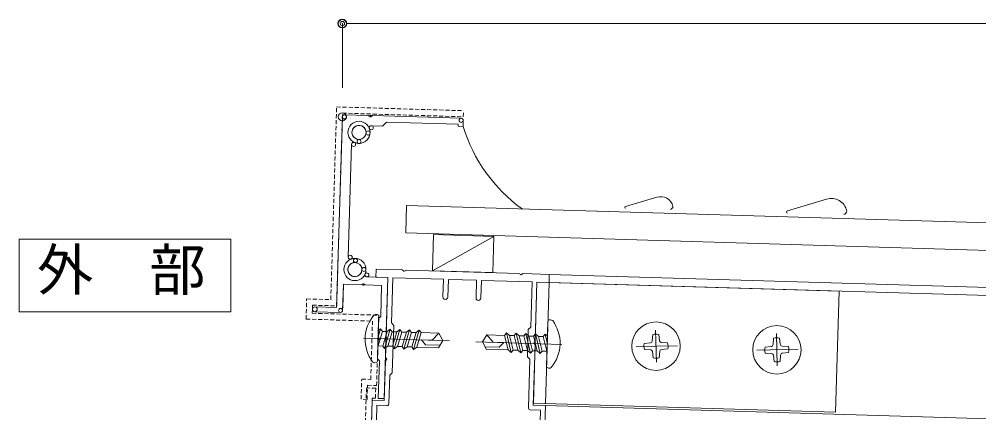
# Model space of a CAD drawing. Units: millimetres, scale not verified. Extents: x -1261 to 1262, y -891 to 891.
# Drawn here: x 23.8 to 261.9, y 90.9 to 188.5 of the extents above; entities that cross this region are included whole.
import ezdxf
from ezdxf.enums import TextEntityAlignment as Align

# ---------------------------------------------------------------- set-up
doc = ezdxf.new("R2010")
doc.units = ezdxf.units.MM
doc.header["$LTSCALE"] = 4
doc.header["$PDMODE"] = 32
doc.header["$PDSIZE"] = 2
doc.linetypes.add('USER2', pattern=[51, 31.8, -6.4, 6.4, -6.4])
doc.linetypes.add('USER5', pattern=[0.375, 0.25, -0.125])
for name, color, linetype, lineweight in [('0-0_0', 3, 'Continuous', 18), ('0-1_CSLAYER2', 7, 'Continuous', 18), ('0-2_金物', 6, 'Continuous', 18), ('0-3_Defpoints', 7, 'Continuous', 18), ('0-4_41_U+FF71_U+FF99_U+FF90', 7, 'Continuous', 18), ('0-5_8寸法', 7, 'Continuous', 18), ('0-C_51破線_U+FF71_U+FF99_U+FF90', 3, 'USER5', 18)]:
    doc.layers.add(name, color=color, linetype=linetype, lineweight=lineweight)
doc.layers.add('0-D_笠木', color=7, linetype='Continuous')
doc.styles.add('ＭＳ ゴシック', font='')
doc.styles.get('ＭＳ ゴシック').set_extended_font_data('MS Gothic')

# ---------------------------------------------------------------- blocks, each defined once
blk = doc.blocks.new('BLKF0074')
at = {"layer": '0-2_金物', "color": 5}
blk.add_line((366.756, 230.648), (369.24, 231.372), dxfattribs=at)
for centre, radius, start, end in [((369.545, 230.434), 0.986, 12.65585, 108.04637), ((366.777, 230.575), 0.0764, 106.23992, 268.28164), ((370.251, 230.655), 0.257, 286.64174, 358.82448)]:
    blk.add_arc(centre, radius, start, end, dxfattribs=at)
blk = doc.blocks.new('BLKF0075')
at = {"layer": '0-2_金物', "color": 5}
blk.add_line((356.525, 230.925), (358.512, 231.504), dxfattribs=at)
for centre, radius, start, end in [((358.756, 230.754), 0.789, 12.65585, 108.04637), ((356.542, 230.866), 0.0611, 106.23992, 268.28164), ((359.321, 230.931), 0.206, 286.64174, 358.82448)]:
    blk.add_arc(centre, radius, start, end, dxfattribs=at)
blk = doc.blocks.new('A$C33DC0388')
at = {"layer": '0-0_0'}
for centre, radius, start, end in [((29.328, 38.987), 0.625, 134.74248, 240), ((31, 37.3), 3, 55.1501, 134.74248), ((29.328, 38.987), 0.625, 240, 314.74248), ((31, 37.3), 1.75, 225.25752, 134.74248), ((33, 40.172), 0.5, 235.1501, 0), ((29.328, 35.613), 0.625, 120, 225.25752), ((29.328, 35.613), 0.625, 45.25752, 120), ((31, 37.3), 3, 225.25752, 304.8499), ((33, 34.428), 0.5, 0, 124.8499), ((2.5, 7.162), 0.5, 180, 295.37693), ((4, 4), 1.75, 87.83959, 2.16041), ((4, 4), 3, 86.53696, 115.37693), ((4.085, 6.248), 0.5, 267.83959, 345), ((4.151, 6.495), 0.5, 345, 86.53696), ((6.248, 4.085), 0.5, 105, 182.16041), ((6.495, 4.151), 0.5, 3.46304, 105), ((7.059, 2.3), 0.5, 150.94072, 270), ((4, 4), 3, 330.94072, 3.46304)]:
    blk.add_arc(centre, radius, start, end, dxfattribs=at)
at = {"layer": '0-4_41_U+FF71_U+FF99_U+FF90'}
for p, q in [((0, 78), (6.459, 78)), ((0, 76), (0, 78)), ((6.932, 77.727), (6.459, 78)), ((7.068, 77.727), (7.541, 78)), ((7.541, 78), (35.459, 78)), ((35.932, 77.727), (35.459, 78)), ((36.068, 77.727), (36.541, 78)), ((36.541, 78), (43, 78)), ((0, 76), (3, 76)), ((3, 61.359), (3, 76)), ((4.2, 64.8), (4.2, 76)), ((4.2, 76), (16.8, 76)), ((16.8, 71.6), (16.8, 76)), ((18, 76), (25, 76)), ((18, 71.6), (18, 76)), ((25, 71.6), (25, 76)), ((26.2, 71.6), (26.2, 76)), ((26.2, 76), (38.8, 76)), ((38.8, 64.8), (38.8, 76)), ((40, 61.359), (40, 76)), ((4.8, 64.2), (4.2, 64.8)), ((38.2, 64.2), (38.8, 64.8)), ((4.8, 52.4), (4.8, 64.2)), ((38.2, 57.4), (38.2, 64.2)), ((3.273, 60.886), (3, 61.359)), ((3.273, 60.714), (3, 60.241)), ((3, 56.359), (3, 60.241)), ((39.727, 60.886), (40, 61.359)), ((39.727, 60.714), (40, 60.241)), ((40, 45.5), (40, 60.241)), ((38.8, 56.8), (38.2, 57.4)), ((3.273, 55.886), (3, 56.359)), ((3.273, 55.714), (3, 55.241)), ((38.8, 44.8), (38.8, 56.8)), ((4.2, 51.8), (4.8, 52.4)), ((4.2, 44.8), (4.2, 51.8)), ((0, 0.5), (0, 45.5)), ((40, 45.5), (43, 45.5)), ((43, 37.3), (43, 45.5)), ((1.2, 40.3), (1.2, 44.3)), ((1.2, 44.3), (3.7, 44.3)), ((39.3, 44.3), (41.8, 44.3)), ((41.8, 41.3), (41.8, 44.3)), ((33.5, 40.172), (33.5, 40.8)), ((34, 41.3), (41.8, 41.3)), ((2, 39.5), (1.2, 40.3)), ((2, 31.5), (2, 39.5)), ((29.016, 38.446), (29.016, 38.446)), ((35, 39.8), (41, 39.8)), ((35, 26.5), (35, 39.8)), ((41, 37.3), (41, 39.8)), ((41, 37.3), (43, 37.3)), ((33.5, 25.5), (33.5, 34.428)), ((1.2, 28.7), (6.1, 28.7)), ((43, 7.8), (43, 29)), ((1.2, 12.3), (1.2, 27.5)), ((1.2, 27.5), (6.1, 27.5)), ((35, 26.5), (41, 26.5)), ((34, 25), (41.8, 25)), ((41.8, 9.3), (41.8, 25)), ((16.8, 9.5), (16.8, 14.4)), ((18, 10), (18, 14.4)), ((25, 10), (25, 14.4)), ((26.2, 9.5), (26.2, 14.4)), ((2, 11.5), (1.2, 12.3)), ((2, 7.162), (2, 11.5)), ((18, 10), (25, 10)), ((13.35, 1.8), (13.35, 9)), ((13.85, 9.5), (16.8, 9.5)), ((14.85, 8), (28.15, 8)), ((14.85, 2), (14.85, 8)), ((26.2, 9.5), (29.15, 9.5)), ((28.15, 2), (28.15, 8)), ((29.65, 1.8), (29.65, 9)), ((36.5, 1.8), (36.5, 8.8)), ((37, 9.3), (41.8, 9.3)), ((38, 7.8), (43, 7.8)), ((38, 1.8), (38, 7.8)), ((4.568, 6.119), (4.634, 6.366)), ((6.119, 4.568), (6.366, 4.634)), ((43, 0.5), (43, 2.8)), ((0.5, 0), (17.35, 0)), ((7.059, 1.8), (13.35, 1.8)), ((14.85, 2), (17.35, 2)), ((17.35, 0), (17.35, 2)), ((25.65, 2), (28.15, 2)), ((25.65, 0), (25.65, 2)), ((25.65, 0), (42.5, 0)), ((29.65, 1.8), (36.5, 1.8)), ((38, 1.8), (41.8, 1.8))]:
    blk.add_line(p, q, dxfattribs=at)
for points in [[(40, 76), (43, 76), (43, 78)], [(0, 45.5), (3, 45.5), (3, 55.241)], [(1.2, 28.7), (1.2, 30.7), (2, 31.5)], [(41, 26.5), (41, 29), (43, 29)], [(41.8, 1.8), (41.8, 2.8), (43, 2.8)]]:
    blk.add_lwpolyline(points, dxfattribs=at)
for centre, radius, start, end in [((17.4, 71.6), 0.6, 180, 0), ((25.6, 71.6), 0.6, 180, 0), ((3.7, 44.8), 0.5, 270, 0), ((39.3, 44.8), 0.5, 180, 270), ((34, 40.8), 0.5, 90, 180), ((6.1, 28.1), 0.6, 270, 90), ((34, 25.5), 0.5, 180, 270), ((17.4, 14.4), 0.6, 0, 180), ((25.6, 14.4), 0.6, 0, 180), ((13.85, 9), 0.5, 90, 180), ((29.15, 9), 0.5, 0, 90), ((37, 8.8), 0.5, 90, 180), ((0.5, 0.5), 0.5, 180, 270), ((42.5, 0.5), 0.5, 270, 0)]:
    blk.add_arc(centre, radius, start, end, dxfattribs=at)
at = {"layer": '0-5_8寸法'}
for centre, radius, start, end in [((7, 77.8), 0.1, 227.05837, 312.94163), ((36, 77.8), 0.1, 227.05837, 312.94163), ((3.15, 60.8), 0.15, 325.22171, 34.77829), ((39.85, 60.8), 0.15, 145.22171, 214.77829), ((3.15, 55.8), 0.15, 325.22171, 34.77829)]:
    blk.add_arc(centre, radius, start, end, dxfattribs=at)
blk = doc.blocks.new('_Origin2')
at = {"layer": '0-0_0', "color": 7, "lineweight": 9}
blk.add_line((-0.5, 0), (-1, 0), dxfattribs=at)
for radius in [0.5, 0.25]:
    blk.add_circle((0, 0), radius, dxfattribs=at)
blk = doc.blocks.new('D52')
at = {"layer": '0-1_CSLAYER2', "lineweight": 9}
for p, q in [((2584.196, 966.11), (2584.196, 982.009)), ((3305.1, 982.009), (2586.356, 982.009))]:
    blk.add_line(p, q, dxfattribs=at)
at = {"layer": '0-3_Defpoints'}
for p in [(2584.196, 982.009), (2584.196, 958.91)]:
    blk.add_point(p, dxfattribs=at)
at = {"layer": '0-1_CSLAYER2', "xscale": 2.16, "yscale": 2.16, "rotation": 180}
blk.add_blockref('_Origin2', (2584.196, 982.009), dxfattribs=at)
blk = doc.blocks.new('A$C76681EC4')
at = {"layer": '0-4_41_U+FF71_U+FF99_U+FF90'}
for p, q in [((0.5, 0), (6.427, 0)), ((6.9, -0.273), (6.427, 0)), ((7.1, -0.273), (7.573, 0)), ((7.573, 0), (29.5, 0)), ((0, -0.5), (0, -47.8)), ((10, -2.5), (11, -1.5)), ((28.8, -1.5), (11, -1.5)), ((28.8, -1.5), (28.8, -2)), ((28.8, -2), (30, -2)), ((30, -0.5), (30, -2)), ((7.25, -2.5), (10, -2.5)), ((2.5, -7.25), (2.5, -35.25)), ((2.5, -35.25), (2.5, -7.25)), ((7.25, -40), (12.5, -40)), ((12.5, -40), (12.5, -70)), ((1.5, -42), (5.927, -42)), ((1.5, -42), (5.927, -42)), ((1.5, -42), (1.5, -47.8)), ((1.5, -42), (1.5, -48.5)), ((1.5, -42), (1.5, -47.8)), ((1.5, -42), (5.927, -42)), ((6.4, -41.727), (5.927, -42)), ((6.6, -41.727), (7.073, -42)), ((7.073, -42), (11, -42)), ((11, -42), (11, -49.7)), ((-5.4, -47.8), (0, -47.8)), ((-5.4, -49), (1, -49)), ((-5.4, -49), (1, -49)), ((10.5, -50.2), (11, -49.7)), ((10.5, -50.2), (10.5, -54.627)), ((10.773, -55.1), (10.5, -54.627)), ((10.773, -55.3), (10.5, -55.773)), ((10.5, -55.773), (10.5, -60.2)), ((10.5, -60.2), (11, -60.7)), ((11, -60.7), (11, -70)), ((11, -70), (12.5, -70))]:
    blk.add_line(p, q, dxfattribs=at)
for points in [[(6.9, -0.273), (6.427, 0), (0.5, 0)], [(29.5, 0), (7.573, 0), (7.1, -0.273)], [(0, -0.5), (0, -47.8), (-5.4, -47.8)], [(7.25, -2.5), (10, -2.5), (11, -1.5), (28.8, -1.5), (28.8, -2), (30, -2), (30, -0.5)], [(10.773, -55.3), (10.5, -55.773), (10.5, -60.2), (11, -60.7), (11, -70), (12.5, -70), (12.5, -40), (7.25, -40)], [(1.5, -48.5), (1.5, -42), (5.927, -42), (6.4, -41.727)], [(6.6, -41.727), (7.073, -42), (11, -42), (11, -49.7), (10.5, -50.2), (10.5, -54.627), (10.773, -55.1)]]:
    blk.add_lwpolyline(points, dxfattribs=at)
for centre, radius in [((0.5, -0.5), 0.5), ((7, -0.1), 0.2), ((29.5, -0.5), 0.5), ((4.25, -4.25), 2.75), ((4.25, -4.25), 2.75), ((4.25, -4.25), 1.75), ((6.498, -4.335), 0.5), ((7.25, -3), 0.5), ((3, -7.25), 0.5), ((4.335, -6.498), 0.5), ((4.25, -38.25), 2.75), ((4.25, -38.25), 2.75), ((3, -35.25), 0.5), ((4.335, -36.002), 0.5), ((4.25, -38.25), 1.75), ((6.498, -38.165), 0.5), ((7.25, -39.5), 0.5), ((6.5, -41.9), 0.2), ((-5.4, -48.4), 0.6), ((1, -48.5), 0.5), ((10.6, -55.2), 0.2)]:
    blk.add_circle(centre, radius, dxfattribs=at)
for centre, radius, start, end in [((0.5, -0.5), 0.5, 90, 180), ((29.5, -0.5), 0.5, 0, 90), ((7, -0.1), 0.2, 240, 300), ((4.25, -4.25), 1.75, 357.83959, 272.16041), ((6.498, -4.335), 0.5, 177.83959, 357.83959), ((7.25, -3), 0.5, 90, 202.61986), ((4.25, -4.25), 2.75, 357.83959, 22.61986), ((3, -7.25), 0.5, 67.38014, 180), ((4.25, -4.25), 2.75, 247.38014, 272.16041), ((4.335, -6.498), 0.5, 272.16041, 92.16041), ((3, -35.25), 0.5, 180, 292.61986), ((4.25, -38.25), 2.75, 87.83959, 112.61986), ((4.335, -36.002), 0.5, 267.83959, 87.83959), ((4.25, -38.25), 1.75, 87.83959, 2.16041), ((6.498, -38.165), 0.5, 2.16041, 182.16041), ((7.25, -39.5), 0.5, 157.38014, 270), ((4.25, -38.25), 2.75, 337.38014, 2.16041), ((-5.4, -48.4), 0.6, 90, 270), ((10.6, -55.2), 0.2, 330, 30)]:
    blk.add_arc(centre, radius, start, end, dxfattribs=at)

msp = doc.modelspace()

# ---------------------------------------------------------------- linework, layer by layer
at = {"layer": '0-1_CSLAYER2'}
for p, q in [((119.721, 135.513), (119.925, 142.31)), ((435.757, 132.835), (119.925, 142.31)), ((435.757, 126.032), (119.721, 135.513))]:
    msp.add_line(p, q, dxfattribs=at)
at = {"layer": '0-1_CSLAYER2', "color": 3}
for p, q in [((141.609, 134.656), (126.346, 126.11)), ((435.757, 116.828), (155.333, 125.241)), ((435.757, 114.827), (155.273, 123.242)), ((435.757, 84.313), (154.359, 92.755))]:
    msp.add_line(p, q, dxfattribs=at)
msp.add_lwpolyline([(141.34, 125.66), (141.609, 134.656), (126.616, 135.106), (126.346, 126.11)], close=True, dxfattribs=at)
at = {"layer": '0-2_金物', "color": 4}
msp.add_line((154.374, 93.255), (155.273, 123.242), dxfattribs=at)
at = {"layer": '0-2_金物'}
for p, q in [((112.516, 115.321), (112.42, 115.323)), ((112.671, 103.81), (113.001, 114.806)), ((154.651, 102.501), (154.981, 113.496)), ((155.496, 113.981), (155.592, 113.978)), ((112.782, 107.509), (112.896, 111.283)), ((112.836, 107.508), (113.909, 111.081)), ((112.846, 109.628), (113.467, 111.695)), ((113.908, 111.076), (115.069, 111.042)), ((114.44, 106.863), (115.87, 111.622)), ((115.24, 107.438), (116.312, 111.008)), ((116.311, 111.004), (117.472, 110.97)), ((116.843, 106.789), (118.273, 111.549)), ((117.643, 107.365), (118.715, 110.935)), ((118.714, 110.932), (119.867, 110.898)), ((119.238, 106.716), (120.668, 111.476)), ((120.038, 107.292), (121.109, 110.862)), ((121.109, 110.86), (122.267, 110.826)), ((121.195, 107.256), (122.267, 110.826)), ((121.637, 106.643), (123.066, 111.403)), ((122.267, 110.826), (123.066, 111.402)), ((122.437, 107.219), (123.508, 110.789)), ((123.066, 111.402), (123.508, 110.789)), ((123.508, 110.788), (127.926, 110.656)), ((127.925, 110.657), (126.266, 108.905)), ((128.91, 108.827), (127.926, 110.656)), ((138.742, 108.482), (139.835, 110.249)), ((139.835, 110.25), (141.386, 108.401)), ((144.252, 110.116), (139.835, 110.249)), ((144.73, 110.702), (144.252, 110.116)), ((145.108, 106.489), (144.252, 110.116)), ((145.871, 105.866), (144.73, 110.703)), ((145.494, 110.079), (144.73, 110.702)), ((146.35, 106.452), (145.494, 110.079)), ((146.651, 110.044), (145.494, 110.079)), ((147.507, 106.418), (146.651, 110.045)), ((148.27, 105.795), (147.129, 110.632)), ((149.046, 109.972), (147.893, 110.007)), ((149.901, 106.347), (149.046, 109.975)), ((150.665, 105.725), (149.524, 110.561)), ((151.449, 109.9), (150.288, 109.935)), ((152.305, 106.276), (151.448, 109.904)), ((153.068, 105.654), (151.927, 110.49)), ((153.853, 109.828), (152.691, 109.863)), ((154.709, 106.202), (153.852, 109.833)), ((154.826, 108.319), (154.33, 110.419)), ((154.762, 106.199), (154.875, 109.974)), ((112.782, 107.51), (114, 107.473)), ((114.44, 106.863), (115.24, 107.438)), ((115.235, 107.435), (116.403, 107.4)), ((116.843, 106.789), (117.643, 107.365)), ((117.64, 107.363), (118.797, 107.328)), ((119.238, 106.716), (118.796, 107.329)), ((119.238, 106.716), (120.038, 107.292)), ((120.036, 107.291), (121.195, 107.256)), ((121.637, 106.643), (121.195, 107.256)), ((121.637, 106.643), (122.437, 107.219)), ((122.437, 107.219), (127.816, 107.058)), ((123.62, 108.984), (124.653, 107.754)), ((126.266, 108.905), (123.62, 108.984)), ((124.653, 107.754), (128.181, 107.648)), ((128.91, 108.827), (127.816, 107.058)), ((138.742, 108.482), (139.728, 106.65)), ((142.928, 107.155), (139.399, 107.261)), ((141.386, 108.401), (144.032, 108.322)), ((144.032, 108.322), (142.928, 107.155)), ((145.108, 106.489), (139.728, 106.65)), ((145.871, 105.866), (145.108, 106.489)), ((145.871, 105.866), (146.35, 106.452)), ((147.508, 106.417), (146.35, 106.452)), ((148.27, 105.795), (147.507, 106.418)), ((148.27, 105.795), (148.748, 106.381)), ((149.904, 106.345), (148.748, 106.38)), ((150.665, 105.725), (149.901, 106.347)), ((152.309, 106.273), (151.142, 106.308)), ((153.068, 105.654), (152.305, 106.276)), ((154.762, 106.2), (153.545, 106.237)), ((112.157, 103.326), (112.061, 103.328)), ((155.136, 101.986), (155.232, 101.983))]:
    msp.add_line(p, q, dxfattribs=at)
at = {"layer": '0-2_金物', "color": 7}
for p, q in [((180.999, 110.326), (180.898, 108.759)), ((182.498, 110.359), (182.669, 108.799)), ((178.893, 108.123), (180.453, 108.294)), ((184.701, 108.253), (183.134, 108.354)), ((208.877, 107.224), (210.438, 107.395)), ((210.983, 109.426), (210.882, 107.86)), ((212.483, 109.46), (212.653, 107.899)), ((214.685, 107.354), (213.118, 107.455)), ((178.926, 106.624), (180.493, 106.523)), ((181.129, 104.518), (180.958, 106.079)), ((182.628, 104.551), (182.729, 106.118)), ((184.734, 106.754), (183.173, 106.583)), ((208.911, 105.724), (210.477, 105.624)), ((211.113, 103.618), (210.942, 105.179)), ((212.613, 103.652), (212.713, 105.219)), ((214.719, 105.854), (213.158, 105.684))]:
    msp.add_line(p, q, dxfattribs=at)
at = {"layer": '0-2_金物', "color": 7, "linetype": 'USER2'}
for p, q in [((181.724, 111.438), (181.903, 103.44)), ((211.708, 110.538), (211.887, 102.54)), ((176.883, 107.328), (187.109, 107.557)), ((178.578, 107.366), (178.526, 107.365)), ((206.867, 106.429), (217.093, 106.658)), ((208.563, 106.467), (208.511, 106.466))]:
    msp.add_line(p, q, dxfattribs=at)
at = {"layer": '0-2_金物', "linetype": 'USER2'}
for p, q in [((109.238, 109.416), (130.575, 108.776)), ((158.414, 107.89), (137.078, 108.531))]:
    msp.add_line(p, q, dxfattribs=at)
at = {"layer": '0-2_金物', "color": 7}
msp.add_lwpolyline([(23.796, 133.979), (76.321, 133.979), (76.321, 115.93), (23.796, 115.93)], close=True, dxfattribs=at)
at = {"layer": '0-2_金物', "color": 4}
msp.add_lwpolyline([(226.341, 91.096), (151.375, 93.345), (152.275, 123.332), (227.241, 121.083)], close=True, dxfattribs=at)
at = {"layer": '0-2_金物'}
for points in [[(112.896, 111.283), (113.467, 111.695), (113.909, 111.081)], [(114.44, 106.862), (113.998, 107.476), (115.07, 111.045)], [(115.07, 111.045), (115.87, 111.621), (116.312, 111.008)], [(116.843, 106.789), (116.401, 107.402), (117.473, 110.972), (118.273, 111.548), (118.715, 110.935)], [(118.796, 107.329), (119.868, 110.899), (120.667, 111.475), (121.109, 110.862)], [(148.748, 106.381), (147.893, 110.008), (147.129, 110.631), (146.651, 110.045)], [(150.665, 105.724), (151.143, 106.31), (150.287, 109.937), (149.524, 110.561), (149.046, 109.975)], [(152.69, 109.866), (151.927, 110.49), (151.448, 109.904)], [(153.068, 105.653), (153.547, 106.239), (152.69, 109.866)], [(154.875, 109.974), (154.33, 110.419), (153.852, 109.833)]]:
    msp.add_lwpolyline(points, dxfattribs=at)
at = {"layer": '0-2_金物', "color": 7}
for centre in [(181.813, 107.439), (211.798, 106.539)]:
    msp.add_circle(centre, 6, dxfattribs=at)
at = {"layer": '0-2_金物'}
for centre, radius, start, end in [((172.366, 173.963), 40.292, 197.42237, 233.79633), ((119.524, 108.882), 9.928, 140.86697, 176.98144), ((112.39, 114.324), 1, 88.28164, 124.57145), ((112.502, 114.821), 0.5, 358.28164, 88.28164), ((155.481, 113.481), 0.5, 88.28164, 178.28164), ((155.562, 112.978), 1, 51.99183, 88.28164), ((148.117, 107.974), 9.926, 359.582, 35.69892), ((119.536, 109.332), 9.926, 179.58199, 215.69893), ((148.13, 108.424), 9.926, 320.86436, 356.98129), ((112.091, 104.328), 1, 231.99183, 268.28164), ((112.172, 103.825), 0.5, 268.28164, 358.28164), ((155.151, 102.486), 0.5, 178.28164, 268.28164), ((155.262, 102.983), 1, 268.28164, 304.57145)]:
    msp.add_arc(centre, radius, start, end, dxfattribs=at)
at = {"layer": '0-2_金物', "color": 7}
for centre, radius, start, end in [((181.813, 107.439), 3, 76.80413, 105.75915), ((211.798, 106.539), 3, 76.80413, 105.75915), ((181.813, 107.439), 3, 166.80413, 195.75915), ((180.399, 108.791), 0.5, 276.24097, 356.32231), ((183.166, 108.853), 0.5, 186.24097, 266.32231), ((181.813, 107.439), 3, 346.80413, 15.75915), ((211.798, 106.539), 3, 166.80413, 195.75915), ((210.383, 107.892), 0.5, 276.24097, 356.32231), ((213.15, 107.954), 0.5, 186.24097, 266.32231), ((211.798, 106.539), 3, 346.80413, 15.75915), ((180.461, 106.024), 0.5, 6.24097, 86.32231), ((183.228, 106.086), 0.5, 96.24097, 176.32231), ((210.445, 105.125), 0.5, 6.24097, 86.32231), ((213.212, 105.187), 0.5, 96.24097, 176.32231), ((181.813, 107.439), 3, 256.80413, 285.75915), ((211.798, 106.539), 3, 256.80413, 285.75915)]:
    msp.add_arc(centre, radius, start, end, dxfattribs=at)
at = {"layer": '0-C_51破線_U+FF71_U+FF99_U+FF90'}
for p, q in [((101.121, 118.963), (102.554, 166.742)), ((102.554, 166.742), (134.04, 165.797)), ((102.575, 117.419), (104.008, 165.198)), ((104.008, 165.198), (133.995, 164.298)), ((133.995, 164.298), (134.04, 165.797)), ((94.973, 114.146), (95.123, 119.143)), ((95.123, 119.143), (101.121, 118.963)), ((96.518, 115.6), (96.578, 117.599)), ((96.578, 117.599), (102.575, 117.419)), ((96.518, 115.6), (113.01, 115.105)), ((112.487, 97.663), (113.01, 115.105)), ((94.973, 114.146), (111.466, 113.651)), ((111.033, 99.207), (111.466, 113.651)), ((108.634, 94.277), (108.784, 99.275)), ((108.784, 99.275), (111.033, 99.207)), ((110.133, 94.232), (110.238, 97.731)), ((110.238, 97.731), (112.487, 97.663)), ((109.969, 97.088), (108.469, 47.111)), ((112.268, 97.019), (109.969, 97.088)), ((112.268, 97.019), (112.193, 94.52)), ((110.133, 94.232), (108.634, 94.277)), ((111.393, 94.544), (110.014, 48.565)), ((112.193, 94.52), (111.393, 94.544))]:
    msp.add_line(p, q, dxfattribs=at)

# ---------------------------------------------------------------- block references
at = {"layer": '0-0_0', "xscale": 3.927273, "yscale": 3.927273}
for name in ['BLKF0075', 'BLKF0074']:
    msp.add_blockref(name, (-1225.947, -764.826), dxfattribs=at)
at = {"layer": '0-1_CSLAYER2'}
msp.add_blockref('D52', (-2480.215, -794.612), dxfattribs=at)
at = {"layer": '0-4_41_U+FF71_U+FF99_U+FF90', "rotation": 358.28164}
msp.add_blockref('A$C33DC0388', (110.014, 48.565), dxfattribs=at)
at = {"layer": '0-D_笠木', "rotation": 358.28164}
msp.add_blockref('A$C76681EC4', (103.996, 164.798), dxfattribs=at)

# ---------------------------------------------------------------- texts
at = {"layer": '0-2_金物', "color": 7, "style": 'ＭＳ ゴシック'}
msp.add_text('外\u3000部', height=10.22, dxfattribs=at).set_placement((28.228, 118.193), align=Align.BOTTOM_LEFT)

doc.saveas('drawing.dxf')
